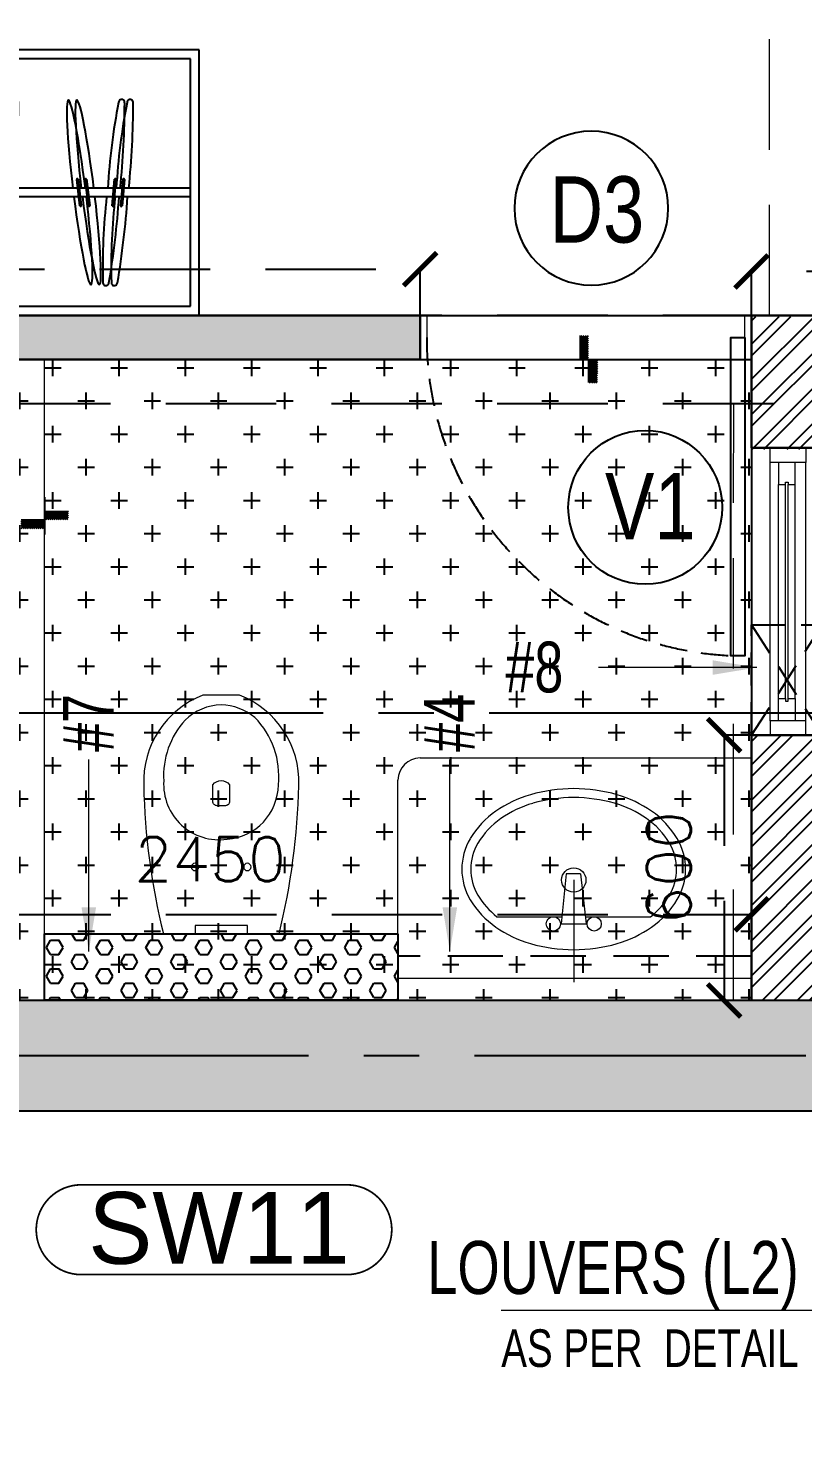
# Model space of a CAD drawing. Header units: millimetres. Extents: x 1167879 to 1231451, y -5731814 to -5645217.
# Drawn here: x 1197455 to 1199208, y -5708828 to -5705650 of the extents above; entities that cross this region are included whole.
import ezdxf
from ezdxf.enums import TextEntityAlignment as Align

# ---------------------------------------------------------------- set-up
doc = ezdxf.new("R2010")
doc.units = ezdxf.units.MM
doc.header["$LTSCALE"] = 1000
doc.header["$MEASUREMENT"] = 0
for name, pattern in [('2BHK-A - BACK$0$( Hidden )', [0.375, 0.25, -0.125]), ('2BHK-A - BACK$0$AUDIT_D_120904163729-0', [0]), ('2BHK-A - BACK$0$HIDDEN', [0.375, 0.25, -0.125]), ('AUDIT_D_120904163729-0', [0]), ('T8(T9 IS SIMILAR) - DIMENSION & TEXTING$0$HIDDEN', [0.375, 0.25, -0.125]), ('T8(T9 IS SIMILAR)$0$$0$HIDDEN', [0.375, 0.25, -0.125]), ('T8(T9 IS SIMILAR)$0$HIDDEN', [0.375, 0.25, -0.125]), ('T8_REFUGE COLUMNS$0$CENTER2', [1.125, 0.75, -0.125, 0.125, -0.125])]:
    doc.linetypes.add(name, pattern=pattern)
doc.layers.get('0').update_dxf_attribs({"linetype": 'AUDIT_D_120904163729-0'})
for name, color, linetype in [('2BHK-A - BACK$0$2BHK-A - FRONT$0$a-furniture', 8, 'Continuous'), ('2BHK-A - BACK$0$A-HATCH -160', 251, '2BHK-A - BACK$0$AUDIT_D_120904163729-0'), ('2BHK-A - BACK$0$a-tile drop', 3, 'Continuous'), ('2BHK-A - BACK$0$A-TOI SUNK 50MM', 8, 'Continuous'), ('2BHK-A - BACK$0$APT PLANS-typ$0$TILEDROP', 3, 'Continuous'), ('2BHK-A - BACK$0$LEDGE WALL', 5, 'Continuous'), ('T8(T9 IS SIMILAR) - DIMENSION & TEXTING$0$A-DIMENSIONS', 2, 'T8(T9 IS SIMILAR) - DIMENSION & TEXTING$0$HIDDEN'), ('T8(T9 IS SIMILAR) - DIMENSION & TEXTING$0$a-window-no', 125, 'Continuous'), ('T8(T9 IS SIMILAR)$0$$6$a-beam 2', 50, 'Continuous'), ('T8(T9 IS SIMILAR)$0$S-BEAM', 20, 'T8(T9 IS SIMILAR)$0$$0$HIDDEN'), ('T8_REFUGE COLUMNS$0$A-CENTERLINE', 193, 'T8_REFUGE COLUMNS$0$CENTER2'), ('T8_REFUGE COLUMNS$0$A-RCC COLS', 3, 'Continuous'), ('T8_TYPICAL COLUMNS$0$A-RCC COLS', 3, 'Continuous')]:
    doc.layers.add(name, color=color, linetype=linetype)
for name, color, linetype, lineweight in [('2BHK-A - BACK$0$a-TOI-fixtures', 251, 'Continuous', 0), ('2BHK-A - BACK$0$A-WALL- 160', 6, 'Continuous', 30), ('2BHK-A - BACK$0$Ventilator', 5, 'Continuous', 0), ('T8(T9 IS SIMILAR) - DIMENSION & TEXTING$0$R0-18-10-2014-T1-1st Podium Floor Plan$0$Text', 2, 'Continuous', 0), ('T8(T9 IS SIMILAR)$0$D&W', 8, 'Continuous', 25), ('T8(T9 IS SIMILAR)$0$SCPL BEAM', 191, 'T8(T9 IS SIMILAR)$0$$0$HIDDEN', 13), ('T8_REFUGE COLUMNS$0$A-COLUMN NO size reduce', 81, 'Continuous', 25)]:
    doc.layers.add(name, color=color, linetype=linetype, lineweight=lineweight)
doc.layers.add('T8_REFUGE COLUMNS$0$COL-HATCH', color=7, linetype='Continuous', lineweight=25, true_color=0xa3a3a3)
doc.styles.add('T8(T9 IS SIMILAR) - DIMENSION & TEXTING$0$ARIAL ARROW', font='swisscl.ttf')
doc.styles.add('T8(T9 IS SIMILAR) - DIMENSION & TEXTING$0$LODHA STANDERD', font='sanss___.ttf')
doc.styles.add('T8(T9 IS SIMILAR) - DIMENSION & TEXTING$0$Romans 1', font='romans.shx', dxfattribs={"height": 100})
doc.styles.add('T8(T9 IS SIMILAR) - DIMENSION & TEXTING$0$Tahoma', font='tahoma.ttf')
doc.styles.add('T8_REFUGE COLUMNS$0$STANDARD', font='GOTHIC.TTF')
doc.dimstyles.new('T8(T9 IS SIMILAR) - DIMENSION & TEXTING$0$ALPINE S', dxfattribs={"dimscale": 0, "dimtxt": 100, "dimasz": 75, "dimexe": 0, "dimexo": 0, "dimgap": 75, "dimtad": 1, "dimdec": 0, "dimzin": 0, "dimdsep": 46, "dimtxsty": 'T8(T9 IS SIMILAR) - DIMENSION & TEXTING$0$Romans 1', "dimblk": 'T8(T9 IS SIMILAR) - DIMENSION & TEXTING$0$_ArchTick', "dimcen": 0.09, "dimclrd": 256, "dimclre": 256, "dimclrt": 7, "dimadec": 0, "dimazin": 0, "dimtfac": 1, "dimtdec": 0, "dimtofl": 0, "dimtmove": 1, "dimatfit": 0, "dimldrblk": 'T8(T9 IS SIMILAR) - DIMENSION & TEXTING$0$_Open90', "dimfxl": 1, "dimtolj": 1, "dimtzin": 0, "dimarcsym": 0})
doc.dimstyles.new('T8(T9 IS SIMILAR) - DIMENSION & TEXTING$0$SAMATA STD', dxfattribs={"dimtxt": 100, "dimasz": 50, "dimexe": 50, "dimexo": 50, "dimgap": 10, "dimtad": 0, "dimdec": 0, "dimrnd": 5, "dimzin": 0, "dimdsep": 46, "dimtxsty": 'T8(T9 IS SIMILAR) - DIMENSION & TEXTING$0$Tahoma', "dimblk": 'T8(T9 IS SIMILAR) - DIMENSION & TEXTING$0$_Origin2', "dimcen": -50, "dimdle": 50, "dimclrd": 7, "dimclre": 7, "dimclrt": 7, "dimadec": 0, "dimazin": 0, "dimtfac": 1, "dimtdec": 0, "dimtmove": 1, "dimatfit": 3, "dimfxl": 150, "dimtfill": 1, "dimtolj": 1, "dimtzin": 0, "dimlwd": -1, "dimlwe": -1, "dimarcsym": 0})

# ---------------------------------------------------------------- blocks, each defined once
blk = doc.blocks.new('T8(T9 IS SIMILAR) - DIMENSION & TEXTING$0$_Origin2')
at = {"color": 0, "linetype": 'ByBlock', "lineweight": -2}
blk.add_line((-0.5, 0), (-1, 0), dxfattribs=at)
for radius in [0.5, 0.25]:
    blk.add_circle((0, 0), radius, dxfattribs=at)
blk = doc.blocks.new('T8(T9 IS SIMILAR) - DIMENSION & TEXTING$0$WINDOW TAG')
at = {"layer": 'T8(T9 IS SIMILAR) - DIMENSION & TEXTING$0$a-window-no'}
blk.add_circle((0, 0), 174.1, dxfattribs=at)
at = {"layer": 'T8(T9 IS SIMILAR) - DIMENSION & TEXTING$0$a-window-no', "style": 'T8(T9 IS SIMILAR) - DIMENSION & TEXTING$0$LODHA STANDERD'}
blk.add_attdef('WINDOW', text='', height=150, dxfattribs=at).set_placement((11.3, 2.8), align=Align.MIDDLE_CENTER)
blk = doc.blocks.new('T8(T9 IS SIMILAR) - DIMENSION & TEXTING$0$_ArchTick')
at = {"color": 0, "linetype": 'ByBlock', "const_width": 0.15}
blk.add_lwpolyline([(-0.5, -0.5), (0.5, 0.5)], dxfattribs=at)
blk = doc.blocks.new('*D492')
at = {"layer": 'T8(T9 IS SIMILAR) - DIMENSION & TEXTING$0$A-DIMENSIONS', "linetype": 'T8(T9 IS SIMILAR) - DIMENSION & TEXTING$0$HIDDEN', "lineweight": -2, "transparency": 16777216}
for p, q in [((1196642.3, -5707850.9), (1196642.3, -5707655.2)), ((1199092.3, -5707851.3), (1199092.3, -5707655.2))]:
    blk.add_line(p, q, dxfattribs=at)
at = {"layer": 'T8(T9 IS SIMILAR) - DIMENSION & TEXTING$0$A-DIMENSIONS', "lineweight": -2, "transparency": 16777216}
blk.add_line((1196642.3, -5707655.2), (1199092.3, -5707655.2), dxfattribs=at)
at = {"layer": 'T8(T9 IS SIMILAR) - DIMENSION & TEXTING$0$A-DIMENSIONS', "linetype": 'ByBlock', "lineweight": -2, "transparency": 16777216, "xscale": 75, "yscale": 75, "zscale": 75, "rotation": 180}
blk.add_blockref('T8(T9 IS SIMILAR) - DIMENSION & TEXTING$0$_ArchTick', (1196642.3, -5707655.2), dxfattribs=at)
at = {"layer": 'T8(T9 IS SIMILAR) - DIMENSION & TEXTING$0$A-DIMENSIONS', "linetype": 'ByBlock', "lineweight": -2, "transparency": 16777216, "xscale": 75, "yscale": 75, "zscale": 75}
blk.add_blockref('T8(T9 IS SIMILAR) - DIMENSION & TEXTING$0$_ArchTick', (1199092.3, -5707655.2), dxfattribs=at)
at = {"layer": 'T8(T9 IS SIMILAR) - DIMENSION & TEXTING$0$A-DIMENSIONS', "color": 7, "linetype": 'ByBlock', "transparency": 16777216, "insert": (1197867.3, -5707530.2), "char_height": 100, "attachment_point": 5, "style": 'T8(T9 IS SIMILAR) - DIMENSION & TEXTING$0$Romans 1'}
blk.add_mtext('\\A1;2450', dxfattribs=at)
blk = doc.blocks.new('T8(T9 IS SIMILAR) - DIMENSION & TEXTING$0$_Open90')
at = {"color": 0, "linetype": 'ByBlock', "lineweight": -2}
for p, q in [((-0.5, 0.5), (0, 0)), ((0, 0), (-1, 0)), ((0, 0), (-0.5, -0.5))]:
    blk.add_line(p, q, dxfattribs=at)
blk = doc.blocks.new('*D498')
at = {"layer": 'T8(T9 IS SIMILAR) - DIMENSION & TEXTING$0$A-DIMENSIONS', "linetype": 'T8(T9 IS SIMILAR) - DIMENSION & TEXTING$0$HIDDEN', "lineweight": -2, "transparency": 16777216}
for p, q in [((1195742.1, -5706300.9), (1195742.1, -5706195.4)), ((1198342.3, -5706301.3), (1198342.3, -5706195.4))]:
    blk.add_line(p, q, dxfattribs=at)
at = {"layer": 'T8(T9 IS SIMILAR) - DIMENSION & TEXTING$0$A-DIMENSIONS', "lineweight": -2, "transparency": 16777216}
blk.add_line((1195742.1, -5706195.4), (1198342.3, -5706195.4), dxfattribs=at)
at = {"layer": 'T8(T9 IS SIMILAR) - DIMENSION & TEXTING$0$A-DIMENSIONS', "linetype": 'ByBlock', "lineweight": -2, "transparency": 16777216, "xscale": 75, "yscale": 75, "zscale": 75, "rotation": 180}
blk.add_blockref('T8(T9 IS SIMILAR) - DIMENSION & TEXTING$0$_ArchTick', (1195742.1, -5706195.4), dxfattribs=at)
at = {"layer": 'T8(T9 IS SIMILAR) - DIMENSION & TEXTING$0$A-DIMENSIONS', "linetype": 'ByBlock', "lineweight": -2, "transparency": 16777216, "xscale": 75, "yscale": 75, "zscale": 75}
blk.add_blockref('T8(T9 IS SIMILAR) - DIMENSION & TEXTING$0$_ArchTick', (1198342.3, -5706195.4), dxfattribs=at)
at = {"layer": 'T8(T9 IS SIMILAR) - DIMENSION & TEXTING$0$A-DIMENSIONS', "color": 7, "linetype": 'ByBlock', "transparency": 16777216, "insert": (1197042.2, -5706070.4), "char_height": 100, "attachment_point": 5, "style": 'T8(T9 IS SIMILAR) - DIMENSION & TEXTING$0$Romans 1'}
blk.add_mtext('\\A1;2600', dxfattribs=at)
blk = doc.blocks.new('*D275')
at = {"layer": 'T8(T9 IS SIMILAR) - DIMENSION & TEXTING$0$A-DIMENSIONS', "linetype": 'T8(T9 IS SIMILAR) - DIMENSION & TEXTING$0$HIDDEN', "lineweight": -2, "transparency": 16777216}
for p, q in [((1199092.2, -5706299.9), (1199092.2, -5706200.7)), ((1201341.8, -5706299.9), (1201341.8, -5706200.7))]:
    blk.add_line(p, q, dxfattribs=at)
at = {"layer": 'T8(T9 IS SIMILAR) - DIMENSION & TEXTING$0$A-DIMENSIONS', "lineweight": -2, "transparency": 16777216}
blk.add_line((1201341.8, -5706200.7), (1199092.2, -5706200.7), dxfattribs=at)
at = {"layer": 'T8(T9 IS SIMILAR) - DIMENSION & TEXTING$0$A-DIMENSIONS', "linetype": 'ByBlock', "lineweight": -2, "transparency": 16777216, "xscale": 75, "yscale": 75, "zscale": 75, "rotation": 180}
blk.add_blockref('T8(T9 IS SIMILAR) - DIMENSION & TEXTING$0$_ArchTick', (1199092.2, -5706200.7), dxfattribs=at)
at = {"layer": 'T8(T9 IS SIMILAR) - DIMENSION & TEXTING$0$A-DIMENSIONS', "linetype": 'ByBlock', "lineweight": -2, "transparency": 16777216, "xscale": 75, "yscale": 75, "zscale": 75}
blk.add_blockref('T8(T9 IS SIMILAR) - DIMENSION & TEXTING$0$_ArchTick', (1201341.8, -5706200.7), dxfattribs=at)
at = {"layer": 'T8(T9 IS SIMILAR) - DIMENSION & TEXTING$0$A-DIMENSIONS', "color": 7, "linetype": 'ByBlock', "transparency": 16777216, "insert": (1200217, -5706075.7), "char_height": 100, "attachment_point": 5, "style": 'T8(T9 IS SIMILAR) - DIMENSION & TEXTING$0$Romans 1'}
blk.add_mtext('\\A1;2250', dxfattribs=at)
blk = doc.blocks.new('*D276')
at = {"layer": 'T8(T9 IS SIMILAR) - DIMENSION & TEXTING$0$A-DIMENSIONS', "linetype": 'T8(T9 IS SIMILAR) - DIMENSION & TEXTING$0$HIDDEN', "lineweight": -2, "transparency": 16777216}
for p, q in [((1199092.2, -5707249.9), (1199030.1, -5707249.9)), ((1199092.2, -5707849.9), (1199030.1, -5707849.9))]:
    blk.add_line(p, q, dxfattribs=at)
at = {"layer": 'T8(T9 IS SIMILAR) - DIMENSION & TEXTING$0$A-DIMENSIONS', "lineweight": -2, "transparency": 16777216}
blk.add_line((1199030.1, -5707249.9), (1199030.1, -5707849.9), dxfattribs=at)
at = {"layer": 'T8(T9 IS SIMILAR) - DIMENSION & TEXTING$0$A-DIMENSIONS', "linetype": 'ByBlock', "lineweight": -2, "transparency": 16777216, "xscale": 75, "yscale": 75, "zscale": 75}
for p, rotation in [((1199030.1, -5707249.9), 90), ((1199030.1, -5707849.9), 270)]:
    blk.add_blockref('T8(T9 IS SIMILAR) - DIMENSION & TEXTING$0$_ArchTick', p, dxfattribs=dict(at, rotation=rotation))
at = {"layer": 'T8(T9 IS SIMILAR) - DIMENSION & TEXTING$0$A-DIMENSIONS', "color": 7, "linetype": 'ByBlock', "transparency": 16777216, "insert": (1198905.1, -5707549.9), "char_height": 100, "attachment_point": 5, "rotation": 90, "style": 'T8(T9 IS SIMILAR) - DIMENSION & TEXTING$0$Romans 1'}
blk.add_mtext('\\A1;600', dxfattribs=at)
blk = doc.blocks.new('T8_REFUGE COLUMNS')
at = {"layer": 'T8_REFUGE COLUMNS$0$COL-HATCH', "linetype": 'ByBlock'}
h = blk.add_hatch(color=256, dxfattribs=at)
h.dxf.hatch_style = 1
h.paths.add_polyline_path([(1196642.1, -5708099.9), (1199252.1, -5708099.9), (1199252.1, -5707849.9), (1196642.1, -5707849.9)])
at = {"layer": 'T8_REFUGE COLUMNS$0$A-CENTERLINE'}
for p, q in [((1217248.2, -5707199.9), (1182156.9, -5707199.9)), ((1217215, -5707974.9), (1182156.9, -5707974.9))]:
    blk.add_line(p, q, dxfattribs=at)
at = {"layer": 'T8_REFUGE COLUMNS$0$A-COLUMN NO size reduce', "linetype": 'ByBlock', "const_width": 3.9}
blk.add_lwpolyline([(1197575.2, -5708470.2, -1), (1197575.2, -5708267.1), (1198176.6, -5708267.1, -1), (1198176.6, -5708470.2)], format="xyb", close=True, dxfattribs=at)
at = {"layer": 'T8_REFUGE COLUMNS$0$A-RCC COLS', "linetype": 'ByBlock'}
blk.add_lwpolyline([(1196642.1, -5708099.9), (1199252.1, -5708099.9), (1199252.1, -5707849.9), (1196642.1, -5707849.9)], close=True, dxfattribs=at)
at = {"layer": 'T8_REFUGE COLUMNS$0$A-COLUMN NO size reduce', "linetype": 'ByBlock', "insert": (1197591.4, -5708283.3), "char_height": 162.5, "attachment_point": 1, "style": 'T8_REFUGE COLUMNS$0$STANDARD'}
blk.add_mtext_dynamic_manual_height_columns('SW11', width=444.685, gutter_width=500, heights=[0], dxfattribs=at)
blk = doc.blocks.new('T8_TYPICAL COLUMNS')
at = {"layer": 'T8_TYPICAL COLUMNS$0$A-RCC COLS', "linetype": 'ByBlock'}
blk.add_blockref('T8_REFUGE COLUMNS', (0, 0), dxfattribs=at)
blk = doc.blocks.new('2BHK-A - BACK$0$EWC 1-flat-3')
at = {"color": 0, "linetype": 'ByBlock', "ltscale": 1.5}
blk.add_line((130.9, 0), (-130.9, 0), dxfattribs=at)
for points in [[(-130.9, 0, -0.055103), (-175.3, 336.2, -0.321827), (-41.6, 540), (41.6, 540, -0.321827), (175.3, 336.2, -0.055103), (130.9, 0, -27.681239)], [(-13.2, 214.3, -0.391448), (-129.3, 337.7, -0.224585), (-76.1, 489.9, -0.160675), (0, 518.7, -0.183016), (81.6, 484.1, -0.201424), (130, 346.4, -0.474507), (-13.2, 214.3, -2.927417)], [(-9.5, 290.2), (9.5, 290.2, 0.414214), (18.9, 299.7), (18.9, 337.6, 0.5), (-18.9, 337.6), (-18.9, 299.7, 0.414214), (-9.5, 290.2, 0.530498)]]:
    blk.add_lwpolyline(points, format="xyb", dxfattribs=at)
at = {"color": 0, "linetype": 'ByBlock'}
blk.add_lwpolyline([(-59.2, 0), (-59.2, 18.9), (59.2, 18.9), (59.2, 0)], close=True, dxfattribs=at)
at = {"color": 0, "linetype": 'ByBlock', "ltscale": 1.5}
for centre in [(-59.2, 151.6), (59.2, 151.6)]:
    blk.add_circle(centre, 8.31, dxfattribs=at)
blk = doc.blocks.new('2BHK-A - BACK$0$TILE DROP -x')
at = {"layer": '2BHK-A - BACK$0$APT PLANS-typ$0$TILEDROP'}
h = blk.add_hatch(dxfattribs=at)
h.set_pattern_fill('ACET-2D-ANSI31', color=8, scale=27, angle=90, style=0)
h.set_pattern_definition([(135, (583590.9237, -2384968.1492), (-2.3864853865, -2.3864853865), [])])
h.paths.add_polyline_path([(-58303, -19205.9), (-58303, -19151.2), (-58284.2, -19151.2), (-58284.2, -19205.9)])
edge = h.paths.add_edge_path()
edge.add_line((-58303, -19258.5), (-58323.9, -19258.5))
edge.add_line((-58303, -19205.9), (-58303, -19258.5))
edge.add_line((-58323.7, -19205.9), (-58303, -19205.9))
edge.add_line((-58323.7, -19258.5), (-58323.7, -19205.9))
at = {"layer": '2BHK-A - BACK$0$APT PLANS-typ$0$TILEDROP', "color": 1}
blk.add_line((-58252, -19205.9), (-58336, -19205.9), dxfattribs=at)
at = {"layer": '2BHK-A - BACK$0$APT PLANS-typ$0$TILEDROP', "color": 20, "const_width": 3}
for points in [[(-58284.2, -19205.9), (-58284.2, -19151.2)], [(-58303, -19258.5), (-58303, -19205.9)], [(-58303, -19205.9), (-58284.2, -19205.9)]]:
    blk.add_lwpolyline(points, dxfattribs=at)
blk = doc.blocks.new('2BHK-A - BACK$0$V1')
at = {"layer": '2BHK-A - BACK$0$Ventilator'}
for p, q in [((1139453.9, -5700057.1), (1140103.9, -5700057.1)), ((1139453.9, -5700217.1), (1140103.9, -5700217.1))]:
    blk.add_line(p, q, dxfattribs=at)
at = {"layer": '2BHK-A - BACK$0$Ventilator', "color": 8}
for p, q in [((1139486.9, -5700094.6), (1140070.9, -5700094.6)), ((1139536.9, -5700118.3), (1140020.9, -5700118.3)), ((1139536.9, -5700155.8), (1140020.9, -5700155.8)), ((1139486.9, -5700174.6), (1140070.9, -5700174.6))]:
    blk.add_line(p, q, dxfattribs=at)
at = {"layer": '2BHK-A - BACK$0$Ventilator', "color": 5}
for p, q in [((1139536.9, -5700134.1), (1140020.9, -5700134.1)), ((1139536.9, -5700140.1), (1140020.9, -5700140.1))]:
    blk.add_line(p, q, dxfattribs=at)
at = {"layer": '2BHK-A - BACK$0$Ventilator', "color": 4}
for points in [[(1139453.9, -5700094.6), (1139486.9, -5700094.6), (1139486.9, -5700174.6), (1139453.9, -5700174.6)], [(1140103.9, -5700094.6), (1140070.9, -5700094.6), (1140070.9, -5700174.6), (1140103.9, -5700174.6)], [(1139536.9, -5700134.1), (1139536.9, -5700118.3), (1139486.9, -5700118.3), (1139486.9, -5700155.8), (1139536.9, -5700155.8), (1139536.9, -5700140.1), (1139530.9, -5700140.1), (1139530.9, -5700134.1)], [(1140020.9, -5700134.1), (1140020.9, -5700118.3), (1140070.9, -5700118.3), (1140070.9, -5700155.8), (1140020.9, -5700155.8), (1140020.9, -5700140.1), (1140026.9, -5700140.1), (1140026.9, -5700134.1)]]:
    blk.add_lwpolyline(points, close=True, dxfattribs=at)
blk = doc.blocks.new('2BHK-A - BACK$0$2BHK-A - FRONT$0$A$C6E931037')
at = {"color": 0, "linetype": 'ByBlock'}
for p, q in [((1050, 600), (0, 600)), ((0, 600), (0, 0)), ((1030, 580), (20, 580)), ((20, 580), (20, 20)), ((1030, 20), (1030, 580)), ((1050, 0), (1050, 600)), ((1029, 287.5), (19, 287.5)), ((169.2, 247.5), (161.9, 307.1)), ((170.8, 247.5), (163.5, 307.1)), ((164.9, 307.5), (172.2, 247.9)), ((166.5, 307.5), (173.8, 247.9)), ((242.4, 247.6), (247.7, 307.4)), ((244, 247.6), (249.2, 307.4)), ((250.7, 307.1), (245.4, 247.4)), ((252.2, 307.1), (247, 247.4)), ((381.4, 247.5), (374, 307.1)), ((374, 307.1), (374, 307.1)), ((382.9, 247.5), (375.6, 307.1)), ((375.6, 307.1), (375.6, 307.1)), ((377, 307.5), (377, 307.5)), ((377, 307.5), (384.3, 247.9)), ((378.6, 307.5), (378.6, 307.5)), ((378.6, 307.5), (385.9, 247.9)), ((538.2, 247.5), (530.9, 307.1)), ((539.8, 247.5), (532.4, 307.1)), ((533.9, 307.5), (541.2, 247.9)), ((535.4, 307.5), (542.7, 247.9)), ((611.4, 247.6), (616.6, 307.4)), ((612.9, 247.6), (618.2, 307.4)), ((619.6, 307.1), (614.4, 247.4)), ((621.2, 307.1), (615.9, 247.4)), ((780.2, 247.5), (772.9, 307.1)), ((775.8, 307.5), (783.1, 247.9)), ((799.4, 247.5), (792.1, 307.1)), ((795.1, 307.5), (802.4, 247.9)), ((853.4, 247.6), (858.6, 307.4)), ((861.6, 307.1), (856.3, 247.4)), ((872.6, 247.6), (877.8, 307.4)), ((880.8, 307.1), (875.6, 247.4)), ((1030, 267.5), (20, 267.5)), ((381.4, 247.5), (381.4, 247.5)), ((382.9, 247.5), (382.9, 247.5)), ((384.3, 247.9), (384.3, 247.9)), ((385.9, 247.9), (385.9, 247.9)), ((0, 0), (1050, 0)), ((20, 20), (1030, 20))]:
    blk.add_line(p, q, dxfattribs=at)
for centre, radius, start, end in [((1679.1, 203.5), 1449.3, 168.9432, 176.6792), ((1680.7, 203.5), 1449.3, 168.9432, 176.6792), ((263.6, 481.1), 6.91, 353.3258, 176.6742), ((265.2, 481.1), 6.91, 353.3258, 176.6742), ((-1659.6, 483.1), 1930.1, 354.1834, 359.9166), ((-1658.1, 483.1), 1930.1, 354.1834, 359.9166), ((2048.1, 203.5), 1449.3, 168.9432, 176.6792), ((2049.6, 203.5), 1449.3, 168.9432, 176.6792), ((632.6, 481.1), 6.91, 353.3258, 176.6742), ((634.1, 481.1), 6.91, 353.3258, 176.6742), ((-1290.6, 483.1), 1930.1, 354.1834, 359.9166), ((-1289.1, 483.1), 1930.1, 354.1834, 359.9166), ((2290, 203.5), 1449.3, 168.9432, 176.6792), ((2309.3, 203.5), 1449.3, 168.9432, 176.6792), ((874.5, 481.1), 6.91, 353.3258, 176.6742), ((-1048.7, 483.1), 1930.1, 354.1834, 359.9166), ((893.8, 481.1), 6.91, 353.3258, 176.6742), ((-1029.4, 483.1), 1930.1, 354.1834, 359.9166), ((163.4, 307.3), 1.5, 7, 187), ((165, 307.3), 1.5, 7, 187), ((249.2, 307.3), 1.5, 355, 175), ((250.7, 307.3), 1.5, 355, 175), ((375.5, 307.3), 1.5, 7, 187), ((377.1, 307.3), 1.5, 7, 187), ((532.4, 307.3), 1.5, 7, 187), ((533.9, 307.3), 1.5, 7, 187), ((618.1, 307.3), 1.5, 355, 175), ((619.7, 307.3), 1.5, 355, 175), ((774.3, 307.3), 1.5, 7, 187), ((793.6, 307.3), 1.5, 7, 187), ((860.1, 307.3), 1.5, 355, 175), ((879.3, 307.3), 1.5, 355, 175), ((1671.5, 107.8), 1450.8, 173.6789, 181.3108), ((1673.1, 107.8), 1450.8, 173.6789, 181.3108), ((-1666, 397), 1928.2, 350.3383, 356.1495), ((-1664.5, 397), 1928.2, 350.3383, 356.1495), ((2040.5, 107.8), 1450.8, 173.6789, 181.3108), ((2042, 107.8), 1450.8, 173.6789, 181.3108), ((-1297, 397), 1928.2, 350.3383, 356.1495), ((-1295.5, 397), 1928.2, 350.3383, 356.1495), ((2282.4, 107.8), 1450.8, 173.6789, 181.3108), ((-1055.1, 397), 1928.2, 350.3383, 356.1495), ((2301.7, 107.8), 1450.8, 173.6789, 181.3108), ((-1035.8, 397), 1928.2, 350.3383, 356.1495), ((170.7, 247.7), 1.5, 187, 7), ((172.3, 247.7), 1.5, 187, 7), ((243.9, 247.5), 1.5, 175, 355), ((245.5, 247.5), 1.5, 175, 355), ((382.8, 247.7), 1.5, 187, 7), ((384.4, 247.7), 1.5, 187, 7), ((539.7, 247.7), 1.5, 187, 7), ((541.2, 247.7), 1.5, 187, 7), ((612.9, 247.5), 1.5, 175, 355), ((614.4, 247.5), 1.5, 175, 355), ((781.7, 247.7), 1.5, 187, 7), ((800.9, 247.7), 1.5, 187, 7), ((854.8, 247.5), 1.5, 175, 355), ((874.1, 247.5), 1.5, 175, 355), ((228, 73.8), 6.91, 173.3258, 356.6742), ((229.5, 73.8), 6.91, 173.3258, 356.6742), ((596.9, 73.8), 6.91, 173.3258, 356.6742), ((598.5, 73.8), 6.91, 173.3258, 356.6742), ((838.9, 73.8), 6.91, 173.3258, 356.6742), ((858.1, 73.8), 6.91, 173.3258, 356.6742)]:
    blk.add_arc(centre, radius, start, end, dxfattribs=at)
for centre, start_param, end_param in [((169.2, 272.7), -1.509644, 1.493508), ((170.7, 272.7), -1.509644, 1.493508), ((381.3, 272.7), -1.509644, 1.493508), ((382.8, 272.7), -1.509644, 1.493508), ((538.1, 272.7), -1.509644, 1.493508), ((539.7, 272.7), -1.509644, 1.493508), ((780.1, 272.7), -1.509644, 1.493508), ((799.3, 272.7), -1.509644, 1.493508), ((168, 282.7), 1.633749, 4.633301), ((169.5, 282.7), 1.633749, 4.633301), ((380.1, 282.7), 1.633749, 4.633301), ((381.6, 282.7), 1.633749, 4.633301), ((536.9, 282.7), 1.633749, 4.633301), ((538.5, 282.7), 1.633749, 4.633301), ((778.9, 282.7), 1.633749, 4.633301), ((798.1, 282.7), 1.633749, 4.633301)]:
    blk.add_ellipse(centre, major_axis=(-26.2, 213.6), ratio=0.065707, start_param=start_param, end_param=end_param, dxfattribs=at)
blk = doc.blocks.new('2BHK-A - BACK$0$WB1')
at = {"color": 0, "linetype": 'ByBlock', "ltscale": 1000}
for p, q in [((190074.4, -1779394.5), (190063, -1779507.9)), ((190106.8, -1779394.5), (190119.9, -1779507.9)), ((189917.5, -1779491.7), (190064.6, -1779491.7)), ((190118, -1779491.7), (190265.4, -1779491.7)), ((190061.5, -1779507.9), (190121.4, -1779507.9))]:
    blk.add_line(p, q, dxfattribs=at)
at = {"color": 0, "linetype": 'ByBlock'}
blk.add_line((190106.8, -1779394.5), (190074.4, -1779394.5), dxfattribs=at)
for centre, major_axis, start_param, end_param in [((190067.1, -1779471.3), (-69.6, 256.7), 0.015739, 0.342992), ((190091.4, -1779555.7), (-92.6, 341.5), 6.018375, 6.298924), ((190091.4, -1779555.7), (-92.6, 341.5), 5.737826, 6.018375), ((190115.8, -1779471.3), (-69.6, 256.7), 5.410573, 5.737826), ((190067.1, -1779471.3), (-64.3, 237.2), 0.015739, 0.342992), ((190091.4, -1779555.7), (-87.3, 322), 6.018375, 6.298924), ((190091.4, -1779555.7), (-87.3, 322), 5.737826, 6.018375), ((190115.8, -1779471.3), (-64.3, 237.2), 5.410573, 5.737826), ((190030, -1779417.8), (-52.6, 193.9), 0.342992, 0.768932), ((190030, -1779417.8), (-47.3, 174.4), 0.342992, 0.768932), ((190152.9, -1779417.8), (-47.3, 174.4), 4.984633, 5.410573), ((190152.9, -1779417.8), (-52.6, 193.9), 4.984633, 5.410573), ((189973.2, -1779384.1), (-35.3, 130.2), 0.768932, 1.305986), ((189973.2, -1779384.1), (-30, 110.7), 0.768932, 1.305986), ((190209.6, -1779384.1), (-30, 110.7), 4.447579, 4.984633), ((190209.6, -1779384.1), (-35.3, 130.2), 4.447579, 4.984633), ((189973.2, -1779384.1), (-35.3, 130.2), 1.305986, 1.84304), ((189973.2, -1779384.1), (-30, 110.7), 1.305986, 1.84304), ((190209.6, -1779384.1), (-30, 110.7), 3.910525, 4.447579), ((190209.6, -1779384.1), (-35.3, 130.2), 3.910525, 4.447579), ((190030, -1779350.3), (-52.6, 193.9), 1.84304, 2.268981), ((190030, -1779350.3), (-47.3, 174.4), 1.84304, 2.20494), ((190152.9, -1779350.3), (-47.3, 174.4), 3.548625, 3.910525), ((190152.9, -1779350.3), (-52.6, 193.9), 3.484585, 3.910525), ((190045.3, -1779507.9), (-4.2, 15.6), 6.018375, 12.30156), ((190137.6, -1779507.9), (-4.2, 15.6), 6.018375, 12.30156), ((190067.1, -1779296.9), (-69.6, 256.7), 2.268981, 2.596234), ((190115.8, -1779296.9), (-69.6, 256.7), 3.157331, 3.484585), ((190091.4, -1779212.5), (-92.6, 341.5), 2.596234, 2.876783), ((190091.4, -1779212.5), (-92.6, 341.5), 2.876783, 3.157331)]:
    blk.add_ellipse(centre, major_axis=major_axis, ratio=1, start_param=start_param, end_param=end_param, dxfattribs=at)
blk = doc.blocks.new('2BHK-A - BACK')
at = {"layer": '2BHK-A - BACK$0$A-HATCH -160', "linetype": 'ByBlock'}
h = blk.add_hatch(dxfattribs=at)
h.set_pattern_fill('ZIGZAG', color=256, scale=250)
h.set_pattern_definition([(9e-15, (-0.22, 0.45), (31.25, 31.25), [31.25, -31.25]), (90, (31.03, 0.45), (-31.25, 31.25), [31.25, -31.25])])
h.paths.add_polyline_path([(1196642.1, -5706299.9), (1198342.2, -5706299.9), (1198342.2, -5706399.9), (1196642.1, -5706399.9)])
h.paths.add_polyline_path([(1199382.6, -5705299.9), (1199382.6, -5705199.9), (1201592.2, -5705199.9), (1201592.2, -5705299.9), (1200442.1, -5705299.9), (1200442.1, -5705399.9), (1200342.1, -5705399.9), (1200342.1, -5705299.9)])
h.paths.add_polyline_path([(1200442.1, -5706399.9), (1201341.8, -5706399.9), (1201341.8, -5706299.9), (1200442.1, -5706299.9)])
h.paths.add_polyline_path([(1202091.8, -5706299.9), (1202691.8, -5706299.9), (1202691.8, -5706399.9), (1202091.8, -5706399.9)])
h.paths.add_polyline_path([(1204892.1, -5708749.5), (1204992.1, -5708749.5), (1204992.1, -5707999.9), (1204892.1, -5707999.9)])
h.paths.add_polyline_path([(1204892.1, -5709649.5), (1204992.1, -5709649.5), (1204992.1, -5710549.5), (1204892.1, -5710549.5)])
h.paths.add_polyline_path([(1200142, -5708600.5), (1200257, -5708600.5), (1200257.1, -5708700.5), (1200042, -5708700.5), (1200042, -5708099.9), (1200142, -5708099.9)])
h.paths.add_polyline_path([(1202792.1, -5701189.9), (1203427.1, -5701189.9), (1203427.1, -5701089.9), (1202792.1, -5701089.9)])
h = blk.add_hatch(dxfattribs=at)
h.set_pattern_fill('ANSI32', color=256, scale=150)
h.set_pattern_definition([(45, (-0.03, -2.55), (-39.77475644, 39.77475644), []), (45, (26.484, -2.55), (-39.77475644, 39.77475644), [])])
h.paths.add_polyline_path([(1200282, -5708099.9), (1200042, -5708099.6), (1200042, -5707939.6), (1200282, -5707939.6)])
h.paths.add_polyline_path([(1199092.1, -5706602.4), (1199092.1, -5706302.4), (1200442, -5706302.4), (1200442, -5706602.4), (1200282, -5706602.4), (1200282, -5706462.4), (1199252.1, -5706462.4), (1199252.1, -5706602.4)])
h = blk.add_hatch(dxfattribs=at)
h.set_pattern_fill('ANSI32', color=256, scale=150)
h.paths.add_polyline_path([(1199252.2, -5707249.9), (1199092.2, -5707249.9), (1199092.2, -5707849.9), (1199252.2, -5707849.9)])
h = blk.add_hatch(dxfattribs=at)
h.set_pattern_fill('HEX', color=256, scale=150)
h.paths.add_polyline_path([(1198292.2, -5707699.5), (1198292.2, -5707849.5), (1197492.2, -5707849.5), (1197492.2, -5707699.5)])
at = {"layer": '2BHK-A - BACK$0$A-TOI SUNK 50MM'}
h = blk.add_hatch(dxfattribs=at)
h.set_pattern_fill('CROSS', color=256, scale=300, style=0)
h.set_pattern_definition([(9e-15, (54492.616, 14881.46), (75, 75), [37.5, -112.5]), (90, (54511.366, 14862.71), (-75, 75), [37.5, -112.5])])
h.paths.add_polyline_path([(1196642.1, -5706399.9), (1199092.2, -5706399.9), (1199092.2, -5707849.9), (1196642.1, -5707849.9)])
h.paths.add_polyline_path([(1202691.8, -5706399.9), (1200442.1, -5706399.9), (1200442.1, -5707850.3), (1202692.3, -5707850.3)])
at = {"linetype": '2BHK-A - BACK$0$HIDDEN', "ltscale": 0.3}
for p, q in [((1199092.2, -5706999.9, 0.6), (1199252.2, -5707249.9)), ((1199092.2, -5707250), (1199252.2, -5706999.9, 0.6))]:
    blk.add_line(p, q, dxfattribs=at)
blk.add_lwpolyline([(1199077.2, -5706349.9), (1199077.2, -5707069.9), (1199044.9, -5707069.9), (1199044.9, -5706349.9)], close=True)
blk.add_lwpolyline([(1199252.2, -5706999.9), (1199252.2, -5707249.9), (1199092.2, -5707249.9), (1199092.2, -5706999.9)], close=True, dxfattribs=at)
at = {"color": 0, "linetype": '2BHK-A - BACK$0$( Hidden )', "ltscale": 0.25}
blk.add_arc((1199078.2, -5706349.4), 721.1, 180.0347, 267.627, dxfattribs=at)
at = {"layer": '2BHK-A - BACK$0$A-TOI SUNK 50MM'}
for p, q in [((1198342.2, -5706299.9), (1199092.2, -5706299.9)), ((1198342.2, -5706399.9), (1199092.2, -5706399.9))]:
    blk.add_line(p, q, dxfattribs=at)
blk.add_lwpolyline([(1196642.1, -5706399.9), (1199092.2, -5706399.9), (1199092.2, -5707849.9), (1196642.1, -5707849.9)], close=True, dxfattribs=at)
at = {"layer": '2BHK-A - BACK$0$a-TOI-fixtures', "color": 1}
for p, q in [((1198342.2, -5706299.9), (1199092.2, -5706299.9)), ((1197492.2, -5707849.5), (1197492.2, -5706399.9)), ((1198342.2, -5706399.9), (1199092.2, -5706399.9)), ((1198342.2, -5707301.2), (1199092.2, -5707301.2)), ((1198292.2, -5707799.5), (1198292.2, -5707351.2))]:
    blk.add_line(p, q, dxfattribs=at)
at = {"layer": '2BHK-A - BACK$0$a-TOI-fixtures'}
for p, q in [((1199092.2, -5707799.5), (1199092.2, -5707301.2)), ((1198292.2, -5707799.5), (1199092.2, -5707799.5))]:
    blk.add_line(p, q, dxfattribs=at)
at = {"layer": '2BHK-A - BACK$0$a-TOI-fixtures', "extrusion": (-2.53027e-07, 3.53358e-09, 1)}
blk.add_line((1198689.9, -5707577.3, 0), (1198689.9, -5707808.9), dxfattribs=at)
at = {"layer": '2BHK-A - BACK$0$a-TOI-fixtures', "color": 1}
for points in [[(1198342.2, -5706399.9), (1198342.2, -5706299.9), (1198357.2, -5706299.9), (1198357.2, -5706399.9)], [(1199077.2, -5706399.9), (1199077.2, -5706299.9), (1199092.2, -5706299.9), (1199092.2, -5706399.9)]]:
    blk.add_lwpolyline(points, close=True, dxfattribs=at)
at = {"layer": '2BHK-A - BACK$0$a-TOI-fixtures', "extrusion": (-2.53027e-07, 3.53358e-09, 1)}
blk.add_circle((1198689.9, -5707577.3, -0.3), 27.5, dxfattribs=at)
at = {"layer": '2BHK-A - BACK$0$a-TOI-fixtures', "color": 1}
blk.add_arc((1198342.2, -5707351.2), 50, 90, 180, dxfattribs=at)
at = {"layer": '2BHK-A - BACK$0$A-WALL- 160', "linetype": 'ByBlock'}
for p, q in [((1196642.1, -5706299.9), (1198342.2, -5706299.9)), ((1198342.2, -5706299.9), (1198342.2, -5706399.9)), ((1199092.2, -5706299.9), (1200442.1, -5706299.9)), ((1199092.2, -5706299.9), (1199092.2, -5706599.9)), ((1196642.1, -5706399.9), (1198342.2, -5706399.9)), ((1199252.2, -5706599.9), (1199092.2, -5706599.9)), ((1199252.2, -5707249.9), (1199092.2, -5707249.9)), ((1199092.2, -5707249.9), (1199092.2, -5707849.8))]:
    blk.add_line(p, q, dxfattribs=at)
at = {"layer": '2BHK-A - BACK$0$LEDGE WALL', "linetype": '2BHK-A - BACK$0$HIDDEN', "ltscale": 0.5}
blk.add_line((1199092.2, -5707749.8), (1198292.2, -5707749.8), dxfattribs=at)
at = {"layer": '2BHK-A - BACK$0$LEDGE WALL'}
blk.add_lwpolyline([(1198292.2, -5707699.5), (1198292.2, -5707849.5), (1197492.2, -5707849.5), (1197492.2, -5707699.5)], close=True, dxfattribs=at)
at = {"layer": '2BHK-A - BACK$0$2BHK-A - FRONT$0$a-furniture', "extrusion": (0.000159294, -0.000512155, 1)}
blk.add_blockref('2BHK-A - BACK$0$2BHK-A - FRONT$0$A$C6E931037', (1196792.4, -5706298.5, 3113.2), dxfattribs=at)
at = {"layer": '2BHK-A - BACK$0$a-tile drop'}
for p, xscale, rotation in [((1140419.8, -5687194.3), -1, 0.0003204097976848293), ((1216697.7, -5648459.2), -0.9999999999999998, 270.0003204097974)]:
    blk.add_blockref('2BHK-A - BACK$0$TILE DROP -x', p, dxfattribs=dict(at, xscale=xscale, rotation=rotation))
at = {"layer": '2BHK-A - BACK$0$a-TOI-fixtures', "extrusion": (0, 0, -1), "zscale": -1}
blk.add_blockref('2BHK-A - BACK$0$EWC 1-flat-3', (-1197892.2, -5707699.5), dxfattribs=at)
at = {"layer": '2BHK-A - BACK$0$a-TOI-fixtures', "rotation": 0.008288086606578331}
blk.add_blockref('2BHK-A - BACK$0$WB1', (1008341, -3928196.3, 0), dxfattribs=at)
at = {"layer": '2BHK-A - BACK$0$A-WALL- 160', "linetype": 'ByBlock', "xscale": -1, "rotation": 270}
blk.add_blockref('2BHK-A - BACK$0$V1', (6899309.2, -6846703.8), dxfattribs=at)
blk = doc.blocks.new('T8(T9 IS SIMILAR) - DIMENSION & TEXTING')
at = {"layer": 'T8(T9 IS SIMILAR) - DIMENSION & TEXTING$0$a-window-no'}
ref = blk.add_blockref('T8(T9 IS SIMILAR) - DIMENSION & TEXTING$0$WINDOW TAG', (1198729.6, -5706057.4), dxfattribs=dict(at, xscale=-1, rotation=180))
ref.add_attrib('WINDOW', 'D3', dxfattribs={"height": 150, "style": 'T8(T9 IS SIMILAR) - DIMENSION & TEXTING$0$LODHA STANDERD', "width": 0.8}).set_placement((1198742.3, -5706060.2), align=Align.MIDDLE_CENTER)
ref = blk.add_blockref('T8(T9 IS SIMILAR) - DIMENSION & TEXTING$0$WINDOW TAG', (1198851.6, -5706734.3, 0), dxfattribs=at)
ref.add_attrib('WINDOW', 'V1', dxfattribs={"height": 150, "style": 'T8(T9 IS SIMILAR) - DIMENSION & TEXTING$0$LODHA STANDERD', "width": 0.8}).set_placement((1198863, -5706731.5, 0), align=Align.MIDDLE_CENTER)
at = {"layer": 'T8(T9 IS SIMILAR) - DIMENSION & TEXTING$0$R0-18-10-2014-T1-1st Podium Floor Plan$0$Text', "linetype": 'ByBlock', "style": 'T8(T9 IS SIMILAR) - DIMENSION & TEXTING$0$ARIAL ARROW'}
blk.add_text('#8', height=114.75, dxfattribs=at).set_placement((1198535.4, -5707152.9, 0))
for s, p in [('#4', (1198465.7, -5707287.2, 0)), ('#7', (1197648.8, -5707287.2, 0))]:
    blk.add_text(s, height=114.75, rotation=90, dxfattribs=at).set_placement(p)
at = {"layer": 'T8(T9 IS SIMILAR) - DIMENSION & TEXTING$0$R0-18-10-2014-T1-1st Podium Floor Plan$0$Text', "insert": (1199198.9, -5708394.1), "char_height": 120, "width": 3557.379, "attachment_point": 3, "style": 'T8(T9 IS SIMILAR) - DIMENSION & TEXTING$0$ARIAL ARROW'}
blk.add_mtext('LOUVERS (L2)\\P{\\H0.70833x;AS PER  DETAIL}', dxfattribs=at)
at = {"layer": 'T8(T9 IS SIMILAR) - DIMENSION & TEXTING$0$A-DIMENSIONS', "linetype": 'ByBlock'}
for base, p1, p2, picture, middle in [((1198342.3, -5706195.4), (1195742.1, -5706300.9), (1198342.3, -5706301.3), '*D498', (1197042.2, -5706070.4)), ((1199092.2, -5706200.7, 0.6), (1201341.8, -5706299.9), (1199092.2, -5706299.9), '*D275', (1200217, -5706075.7, 0.6)), ((1199092.3, -5707655.2), (1196642.3, -5707850.9, -0.7), (1199092.3, -5707851.3), '*D492', (1197867.3, -5707530.2))]:
    dim = blk.add_linear_dim(base=base, p1=p1, p2=p2, dimstyle='T8(T9 IS SIMILAR) - DIMENSION & TEXTING$0$ALPINE S', override={"dimscale": 1, "dimfxl": 5, "dimarcsym": 1}, dxfattribs=at)
    dim.commit()
    dim.dimension.update_dxf_attribs({"geometry": picture, "text_midpoint": middle})
dim = blk.add_linear_dim(base=(1199030.1, -5707849.9, 0.6), p1=(1199092.2, -5707249.9), p2=(1199092.2, -5707849.9), angle=90, dimstyle='T8(T9 IS SIMILAR) - DIMENSION & TEXTING$0$ALPINE S', override={"dimscale": 1, "dimfxl": 5, "dimarcsym": 1}, dxfattribs=at)
dim.commit()
dim.dimension.update_dxf_attribs({"geometry": '*D276', "text_midpoint": (1198905.1, -5707549.9, 0.6)})
at = {"layer": 'T8(T9 IS SIMILAR) - DIMENSION & TEXTING$0$R0-18-10-2014-T1-1st Podium Floor Plan$0$Text'}
for points, override in [([(1199104, -5707096.7), (1198854.3, -5707096.7), (1198745.8, -5707096.7)], {"dimscale": 1, "dimasz": 100, "dimclrd": 2, "dimfxlon": 1, "dimarcsym": 1}), ([(1197592.6, -5707739.1), (1197592.5, -5707413.6), (1197592.6, -5707305.1)], {"dimscale": 1, "dimasz": 100, "dimclrd": 2, "dimfxlon": 1, "dimarcsym": 1}), ([(1198409.5, -5707739.1), (1198409.5, -5707413.6), (1198409.5, -5707305.1)], {"dimscale": 1, "dimasz": 100, "dimclrd": 2, "dimfxlon": 1, "dimarcsym": 1}), ([(1199359.6, -5708101), (1199359.6, -5708551.6), (1198525.8, -5708551.6)], {"dimscale": 1, "dimasz": 150, "dimclrd": 2, "dimfxlon": 1, "dimarcsym": 1})]:
    blk.add_leader(points, dimstyle='T8(T9 IS SIMILAR) - DIMENSION & TEXTING$0$SAMATA STD', override=override, dxfattribs=at)
blk = doc.blocks.new('T8(T9 IS SIMILAR)')
at = {"layer": 'T8(T9 IS SIMILAR)$0$D&W', "linetype": 'ByBlock'}
for name in ['T8_TYPICAL COLUMNS', '2BHK-A - BACK']:
    blk.add_blockref(name, (0, 0), dxfattribs=at)
at = {"layer": 'T8(T9 IS SIMILAR)$0$$6$a-beam 2', "linetype": 'ByBlock'}
blk.add_blockref('T8(T9 IS SIMILAR) - DIMENSION & TEXTING', (0, 0), dxfattribs=at)
at = {"layer": 'T8(T9 IS SIMILAR)$0$S-BEAM'}
for p, q in [((1196641.7, -5706299.4), (1202691.2, -5706299.4)), ((1196641.7, -5706499.4), (1202691.2, -5706499.4))]:
    blk.add_line(p, q, dxfattribs=at)
at = {"layer": 'T8(T9 IS SIMILAR)$0$SCPL BEAM', "linetype": 'T8(T9 IS SIMILAR)$0$HIDDEN'}
for p, q in [((1199131.7, -5705300, -0.1), (1199131.7, -5706299.7, -0.1)), ((1199051.6, -5707849.1), (1199051.7, -5706499.4))]:
    blk.add_line(p, q, dxfattribs=at)

msp = doc.modelspace()

# ---------------------------------------------------------------- block references
at = {"linetype": 'ByBlock'}
msp.add_blockref('T8(T9 IS SIMILAR) - DIMENSION & TEXTING', (0, 0), dxfattribs=at)

# ---------------------------------------------------------------- next in the draw order: block references
msp.add_blockref('T8(T9 IS SIMILAR)', (0, 0), dxfattribs=at)

doc.saveas('drawing.dxf')
